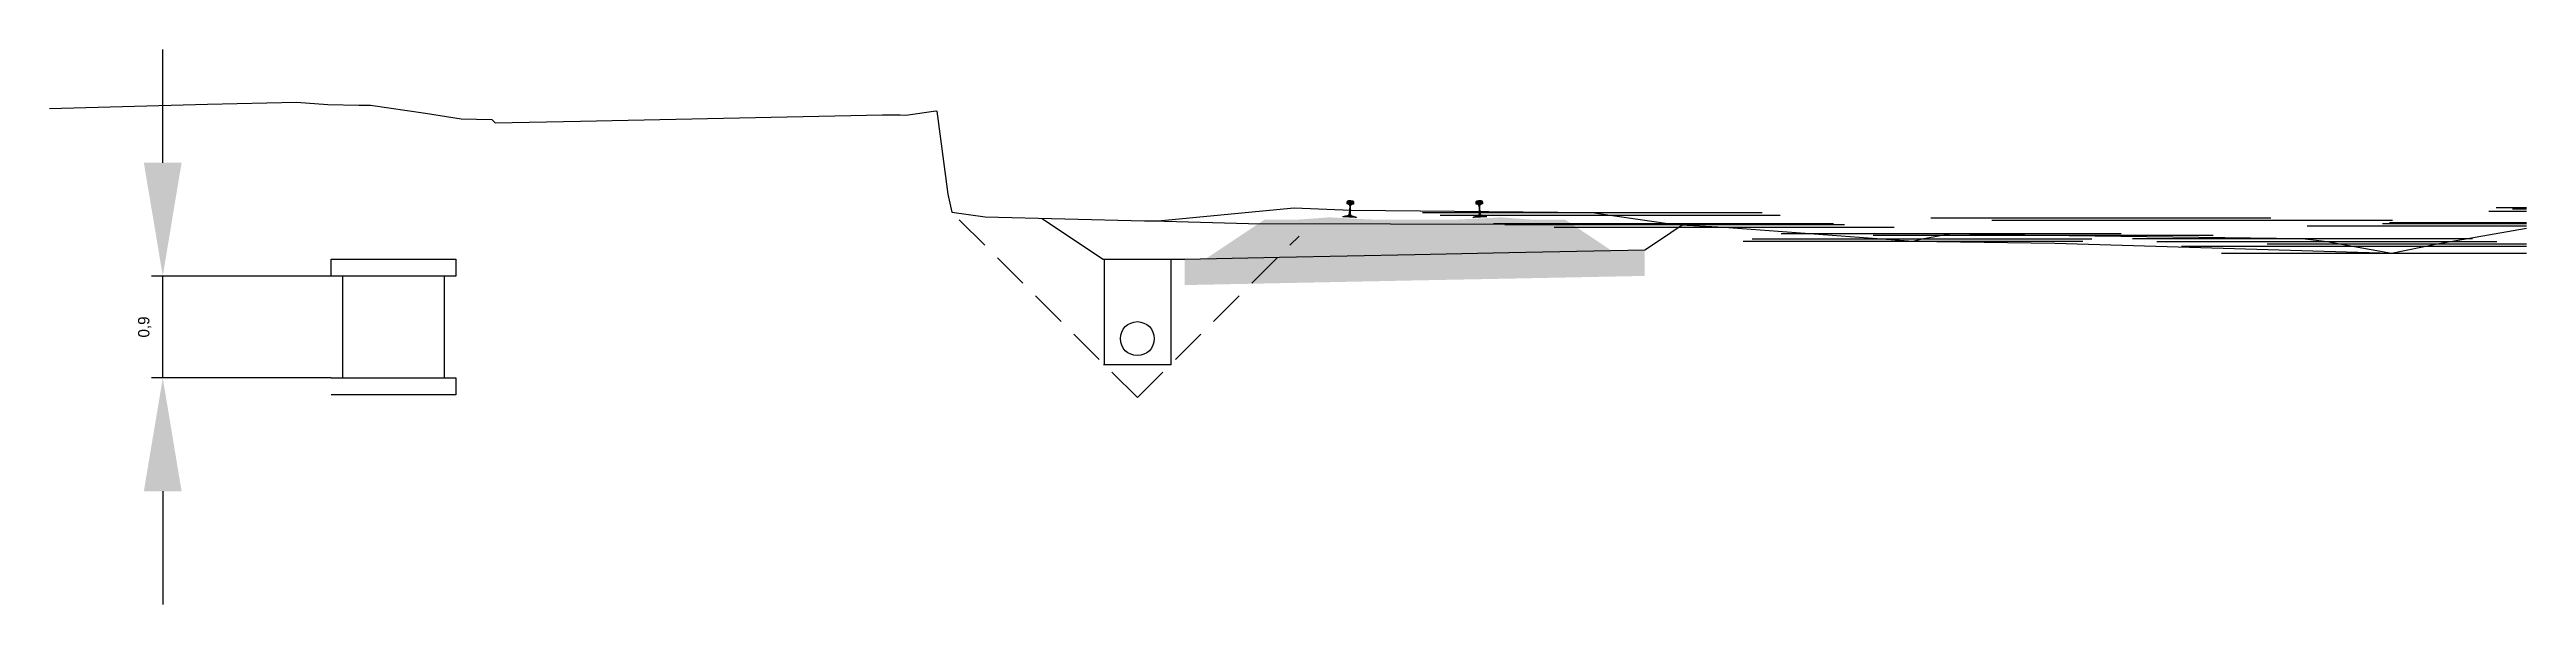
# Model space of a CAD drawing. Header units: metres. Extents: x 8.2 to 30, y 8.2 to 13.1.
import ezdxf

# ---------------------------------------------------------------- set-up
doc = ezdxf.new("R2010")
doc.units = ezdxf.units.M
doc.header["$PDSIZE"] = -5
doc.linetypes.add('DASHED2', pattern=[9.525, 6.35, -3.175])
for name, color, linetype in [('12d_std_dark_green', 106, 'Continuous'), ('12d_std_green', 90, 'Continuous'), ('12d_unknown', 6, 'Continuous')]:
    doc.layers.add(name, color=color, linetype=linetype)
doc.dimstyles.new('ISO-25', dxfattribs={"dimtxt": 2.5, "dimasz": 2.5, "dimexe": 1.25, "dimexo": 0.625, "dimtad": 1, "dimtxsty": 'Standard', "dimcen": 2.5, "dimadec": 0, "dimazin": 0, "dimtfac": 1, "dimtmove": 0, "dimatfit": 3, "dimfxl": 1, "dimarcsym": 0})

# ---------------------------------------------------------------- blocks, each defined once
blk = doc.blocks.new('*D0')
at = {"color": 0, "lineweight": -2, "transparency": 16777216}
for p, q in [((9.167, 12.135), (9.167, 13.135)), ((10.654, 11.135), (9.067, 11.135)), ((9.167, 10.235), (9.167, 11.135)), ((10.654, 10.235), (9.067, 10.235)), ((9.167, 9.235), (9.167, 8.235))]:
    blk.add_line(p, q, dxfattribs=at)
at = {"color": 0, "transparency": 16777216}
for points in [[(9, 12.135), (9.333, 12.135), (9.167, 11.135)], [(9, 9.235), (9.333, 9.235), (9.167, 10.235)]]:
    blk.add_solid(points, dxfattribs=at)
at = {"layer": 'Defpoints', "color": 0, "transparency": 16777216}
for p in [(9.167, 11.135), (10.754, 11.135), (10.754, 10.235)]:
    blk.add_point(p, dxfattribs=at)
at = {"color": 0, "transparency": 16777216, "insert": (9.008, 10.685), "char_height": 0.1, "attachment_point": 5, "rotation": 90}
blk.add_mtext('0,9', dxfattribs=at)

msp = doc.modelspace()

# ---------------------------------------------------------------- hatches: boundary and pattern name
h = msp.add_hatch()
h.set_pattern_fill('ANGLE', color=256)
h.set_pattern_definition([(0, (-0.008, 1.8115), (0, 6.985), [5.08, -1.905]), (90, (-0.008, 1.8115), (-6.985, 4e-16), [5.08, -1.905])])
h.paths.add_polyline_path([(10.754, 11.135), (10.754, 10.235), (11.654, 10.235), (11.654, 11.135)])
at = {"layer": '12d_unknown', "linetype": 'Continuous', "true_color": 0x92a2af, "transparency": 33554687}
for points in [[(20.218, 11.634), (20.218, 11.452), (20.218, 11.326), (19.133, 11.304), (18.376, 11.289), (18.68, 11.492), (18.893, 11.634), (19.674, 11.634)], [(20.218, 11.452), (20.218, 11.634), (20.761, 11.634), (21.543, 11.634), (21.711, 11.522), (21.953, 11.36), (21.243, 11.346), (20.218, 11.326)]]:
    msp.add_hatch(color=253, dxfattribs=at).paths.add_polyline_path(points)
at = {"layer": '12d_unknown', "linetype": 'Continuous', "true_color": 0x96946b, "transparency": 33554687}
msp.add_hatch(color=55, dxfattribs=at).paths.add_polyline_path([(19.193, 11.526), (19.195, 11.602), (19.196, 11.634), (19.382, 11.647), (19.458, 11.653), (19.728, 11.639), (19.838, 11.634), (20.381, 11.634), (20.598, 11.634), (20.87, 11.647), (20.978, 11.653), (21.166, 11.639), (21.24, 11.634), (21.242, 11.557), (21.243, 11.526), (21.241, 11.499), (21.24, 11.489), (19.786, 11.489), (19.196, 11.489), (19.194, 11.515)])
at = {"layer": '12d_unknown', "linetype": 'Continuous', "true_color": 0xa5a5a5, "transparency": 33554687}
for points in [[(19.684, 11.788), (19.684, 11.778), (19.684, 11.772), (19.684, 11.77), (19.683, 11.768), (19.682, 11.767), (19.68, 11.767), (19.673, 11.765), (19.668, 11.764), (19.663, 11.762), (19.66, 11.76), (19.658, 11.755), (19.656, 11.752), (19.655, 11.731), (19.654, 11.717), (19.654, 11.697), (19.655, 11.683), (19.657, 11.678), (19.658, 11.675), (19.662, 11.672), (19.665, 11.67), (19.69, 11.663), (19.707, 11.657), (19.706, 11.652), (19.706, 11.648), (19.631, 11.652), (19.579, 11.655), (19.579, 11.66), (19.58, 11.664), (19.604, 11.669), (19.622, 11.672), (19.626, 11.674), (19.63, 11.676), (19.632, 11.681), (19.634, 11.684), (19.636, 11.704), (19.638, 11.718), (19.639, 11.738), (19.639, 11.752), (19.637, 11.758), (19.636, 11.761), (19.632, 11.764), (19.628, 11.766), (19.621, 11.768), (19.616, 11.77), (19.615, 11.771), (19.614, 11.772), (19.613, 11.774), (19.613, 11.775), (19.614, 11.785), (19.615, 11.791), (19.617, 11.796), (19.619, 11.8), (19.624, 11.803), (19.627, 11.804), (19.633, 11.805), (19.637, 11.805), (19.642, 11.805), (19.646, 11.805), (19.648, 11.805), (19.65, 11.805), (19.653, 11.805), (19.655, 11.805), (19.66, 11.804), (19.664, 11.804), (19.669, 11.803), (19.673, 11.802), (19.678, 11.799), (19.681, 11.797), (19.683, 11.791)], [(20.751, 11.778), (20.751, 11.788), (20.753, 11.791), (20.755, 11.797), (20.758, 11.799), (20.763, 11.802), (20.766, 11.803), (20.772, 11.804), (20.776, 11.804), (20.781, 11.805), (20.783, 11.805), (20.786, 11.805), (20.787, 11.805), (20.79, 11.805), (20.794, 11.805), (20.799, 11.805), (20.803, 11.805), (20.809, 11.804), (20.812, 11.803), (20.817, 11.8), (20.819, 11.796), (20.821, 11.791), (20.822, 11.785), (20.823, 11.775), (20.823, 11.774), (20.822, 11.772), (20.821, 11.771), (20.819, 11.77), (20.815, 11.768), (20.808, 11.766), (20.804, 11.764), (20.8, 11.761), (20.799, 11.758), (20.797, 11.752), (20.797, 11.738), (20.798, 11.718), (20.8, 11.704), (20.802, 11.684), (20.804, 11.681), (20.806, 11.676), (20.81, 11.674), (20.814, 11.672), (20.831, 11.669), (20.856, 11.664), (20.856, 11.66), (20.857, 11.655), (20.805, 11.652), (20.73, 11.648), (20.73, 11.652), (20.729, 11.657), (20.746, 11.663), (20.771, 11.67), (20.774, 11.672), (20.778, 11.675), (20.779, 11.678), (20.781, 11.683), (20.782, 11.697), (20.782, 11.717), (20.781, 11.731), (20.78, 11.752), (20.778, 11.755), (20.776, 11.76), (20.772, 11.762), (20.768, 11.764), (20.763, 11.765), (20.756, 11.767), (20.754, 11.767), (20.753, 11.768), (20.752, 11.77), (20.751, 11.772)]]:
    msp.add_hatch(color=253, dxfattribs=at).paths.add_polyline_path(points)
at = {"layer": '12d_unknown', "linetype": 'Continuous', "true_color": 0xffe39c, "transparency": 33554687}
for points in [[(19.023, 11.302), (20.218, 11.326), (20.218, 11.231), (20.218, 11.096), (19.384, 11.079), (18.188, 11.055), (18.188, 11.15), (18.188, 11.285)], [(20.218, 11.326), (21.418, 11.349), (22.248, 11.366), (22.248, 11.23), (22.248, 11.136), (21.049, 11.112), (20.218, 11.096), (20.218, 11.231)]]:
    msp.add_hatch(color=41, dxfattribs=at).paths.add_polyline_path(points)

# ---------------------------------------------------------------- linework, layer by layer
at = {"color": 1, "linetype": 'DASHED2', "ltscale": 0.05}
for q in [(16.131, 11.698), (19.196, 11.488)]:
    msp.add_line((17.769, 10.061), q, dxfattribs=at)
for p, q in [((10.654, 11.285), (11.754, 11.285)), ((10.654, 11.135), (10.654, 11.285)), ((11.754, 11.285), (11.754, 11.135)), ((17.478, 10.352), (17.478, 11.285)), ((18.069, 10.352), (18.069, 11.285)), ((11.754, 11.135), (10.654, 11.135)), ((18.069, 10.352), (17.469, 10.352)), ((10.654, 10.235), (11.754, 10.235)), ((11.754, 10.085), (10.654, 10.085)), ((11.754, 10.235), (11.754, 10.085))]:
    msp.add_line(p, q)
msp.add_lwpolyline([(10.754, 11.135), (10.754, 10.235), (11.654, 10.235), (11.654, 11.135)], close=True)
msp.add_circle((17.769, 10.582), 0.15)
at = {"layer": '12d_std_dark_green', "flags": 128}
msp.add_lwpolyline([(8.167, 12.615), (9.561, 12.652), (10.348, 12.671), (10.625, 12.65), (10.897, 12.643), (11, 12.643), (11.487, 12.573), (11.801, 12.523), (12.071, 12.517), (12.1, 12.489), (12.853, 12.502), (15.52, 12.558), (15.676, 12.558), (15.725, 12.555), (15.989, 12.593), (15.998, 12.592), (16.095, 11.857), (16.131, 11.698), (16.426, 11.657), (17.832, 11.621), (17.904, 11.622), (17.954, 11.622), (19.058, 11.728), (19.153, 11.738), (19.657, 11.717), (21.785, 11.695), (21.942, 11.671), (22.512, 11.591), (22.949, 11.567), (24.616, 11.442), (24.695, 11.463), (24.952, 11.511), (25.765, 11.495), (28.054, 11.466), (28.268, 11.439), (28.838, 11.338), (29.241, 11.418), (30.03, 11.557)], dxfattribs=at)
at = {"layer": '12d_std_green', "flags": 128}
msp.add_lwpolyline([(8.167, 12.615), (9.561, 12.652), (10.348, 12.671), (10.625, 12.65), (10.897, 12.643), (11, 12.643), (11.487, 12.573), (11.801, 12.523), (12.071, 12.517), (12.1, 12.489), (12.853, 12.502), (15.52, 12.558), (15.676, 12.558), (15.725, 12.555), (15.989, 12.593), (15.998, 12.592), (16.095, 11.857), (16.131, 11.698), (16.426, 11.657), (17.832, 11.621), (17.904, 11.622), (17.954, 11.622), (19.058, 11.728), (19.153, 11.738), (19.657, 11.717), (21.785, 11.695), (21.942, 11.671), (22.512, 11.591), (22.949, 11.567), (24.616, 11.442), (24.695, 11.463), (24.952, 11.511), (25.765, 11.495), (28.054, 11.466), (28.268, 11.439), (28.838, 11.338), (29.241, 11.418), (30.03, 11.557)], dxfattribs=at)
at = {"layer": '12d_unknown', "color": 41, "linetype": 'Continuous', "true_color": 0xffe39c, "flags": 128}
msp.add_lwpolyline([(16.929, 11.644), (17.154, 11.494), (17.468, 11.285), (17.891, 11.285), (18.188, 11.285), (19.023, 11.302), (20.218, 11.326), (21.049, 11.342), (22.248, 11.366), (22.379, 11.453), (22.579, 11.587)], dxfattribs=at)
at = {"layer": '12d_unknown', "color": 94, "linetype": 'Continuous', "true_color": 0x00b000, "flags": 128}
for points in [[(17.904, 11.622), (18.751, 11.598), (22.512, 11.591)], [(24.616, 11.442), (25.866, 11.425), (28.838, 11.338)]]:
    msp.add_lwpolyline(points, dxfattribs=at)
at = {"layer": '12d_unknown', "color": 5, "linetype": 'Continuous', "flags": 128}
for points in [[(20.285, 11.695), (23.285, 11.695)], [(20.285, 11.695), (23.285, 11.695)], [(20.442, 11.671), (23.442, 11.671)], [(20.442, 11.671), (23.442, 11.671)], [(21.012, 11.591), (24.012, 11.591)], [(21.012, 11.591), (24.012, 11.591)], [(28.82, 11.608), (30.03, 11.608)], [(28.82, 11.608), (30.03, 11.608)], [(29.697, 11.708), (30.03, 11.708)], [(29.697, 11.708), (30.03, 11.708)], [(29.716, 11.709), (30.03, 11.709)], [(29.716, 11.709), (30.03, 11.709)], [(29.906, 11.729), (30.03, 11.729)], [(29.906, 11.729), (30.03, 11.729)], [(29.923, 11.729), (30.03, 11.729)], [(29.923, 11.729), (30.03, 11.729)], [(21.449, 11.567), (24.449, 11.567)], [(21.449, 11.567), (24.449, 11.567)], [(23.116, 11.442), (26.116, 11.442)], [(23.116, 11.442), (26.116, 11.442)], [(23.195, 11.463), (26.195, 11.463)], [(23.195, 11.463), (26.195, 11.463)], [(23.452, 11.511), (26.452, 11.511)], [(23.452, 11.511), (26.452, 11.511)], [(24.265, 11.495), (27.265, 11.495)], [(24.265, 11.495), (27.265, 11.495)], [(26.554, 11.466), (29.554, 11.466)], [(26.554, 11.466), (29.554, 11.466)], [(26.768, 11.439), (29.768, 11.439)], [(26.768, 11.439), (29.768, 11.439)], [(27.741, 11.418), (30.03, 11.418)], [(27.741, 11.418), (30.03, 11.418)], [(27.338, 11.338), (30.03, 11.338)], [(27.338, 11.338), (30.03, 11.338)]]:
    msp.add_lwpolyline(points, dxfattribs=at)
at = {"layer": '12d_unknown', "color": 7, "linetype": 'Continuous', "flags": 128}
for points in [[(20.285, 11.695), (23.285, 11.695)], [(29.906, 11.729), (30.03, 11.729)], [(23.452, 11.511), (26.452, 11.511)], [(26.554, 11.466), (29.554, 11.466)]]:
    msp.add_lwpolyline(points, dxfattribs=at)
at = {"layer": '12d_unknown', "color": 252, "linetype": 'Continuous', "flags": 128}
for points in [[(20.914, 11.6), (23.914, 11.6)], [(28.761, 11.6), (30.03, 11.6)], [(28.762, 11.6), (30.03, 11.6)], [(26.985, 11.4), (29.985, 11.4)], [(27.649, 11.4), (30.03, 11.4)]]:
    msp.add_lwpolyline(points, dxfattribs=at)
at = {"layer": '12d_unknown', "color": 30, "linetype": 'Continuous', "flags": 128}
for points in [[(21.012, 11.591), (24.012, 11.591)], [(23.116, 11.442), (26.116, 11.442)], [(27.338, 11.338), (30.03, 11.338)]]:
    msp.add_lwpolyline(points, dxfattribs=at)
at = {"layer": '12d_unknown', "color": 6, "linetype": 'Continuous', "flags": 128}
for points in [[(24.774, 11.648), (27.774, 11.648)], [(25.849, 11.628), (28.849, 11.628)]]:
    msp.add_lwpolyline(points, dxfattribs=at)
at = {"layer": '12d_unknown', "color": 3, "linetype": 'Continuous', "flags": 128}
for points in [[(25.311, 11.628), (28.311, 11.628)], [(29.764, 11.739), (30.03, 11.739)], [(28.096, 11.577), (30.03, 11.577)]]:
    msp.add_lwpolyline(points, dxfattribs=at)
at = {"layer": '12d_unknown', "color": 142, "linetype": 'Continuous', "flags": 128}
msp.add_lwpolyline([(28.82, 11.608), (30.03, 11.608)], dxfattribs=at)
at = {"layer": '12d_unknown', "color": 4, "linetype": 'Continuous', "flags": 128}
msp.add_lwpolyline([(29.914, 11.729), (30.03, 11.729)], dxfattribs=at)

# ---------------------------------------------------------------- dimensions: what is measured, and where the dimension line sits
dim = msp.add_linear_dim(base=(9.167, 11.135), p1=(10.754, 10.235), p2=(10.754, 11.135), angle=90, dimstyle='ISO-25', override={"dimtxt": 0.1, "dimasz": 1, "dimexe": 0.1, "dimexo": 0.1, "dimgap": 0.1})
dim.commit()
dim.dimension.update_dxf_attribs({"geometry": '*D0', "text_midpoint": (9.008, 10.685)})

doc.saveas('drawing.dxf')
